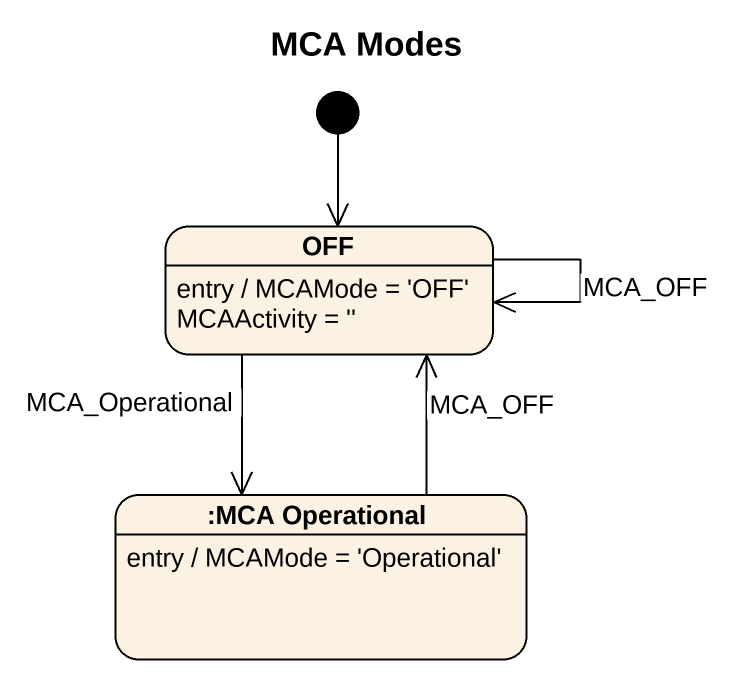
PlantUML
@startuml
title MCA Modes
hide empty description
state OFF
OFF : entry / MCAMode = 'OFF' MCAActivity = ''
state ":MCA Operational" as MCA_Operational
MCA_Operational : entry / MCAMode = 'Operational'
[*] --> OFF
OFF --> OFF : MCA_OFF
OFF --> MCA_Operational : MCA_Operational
MCA_Operational -up-> OFF : MCA_OFF
@enduml
